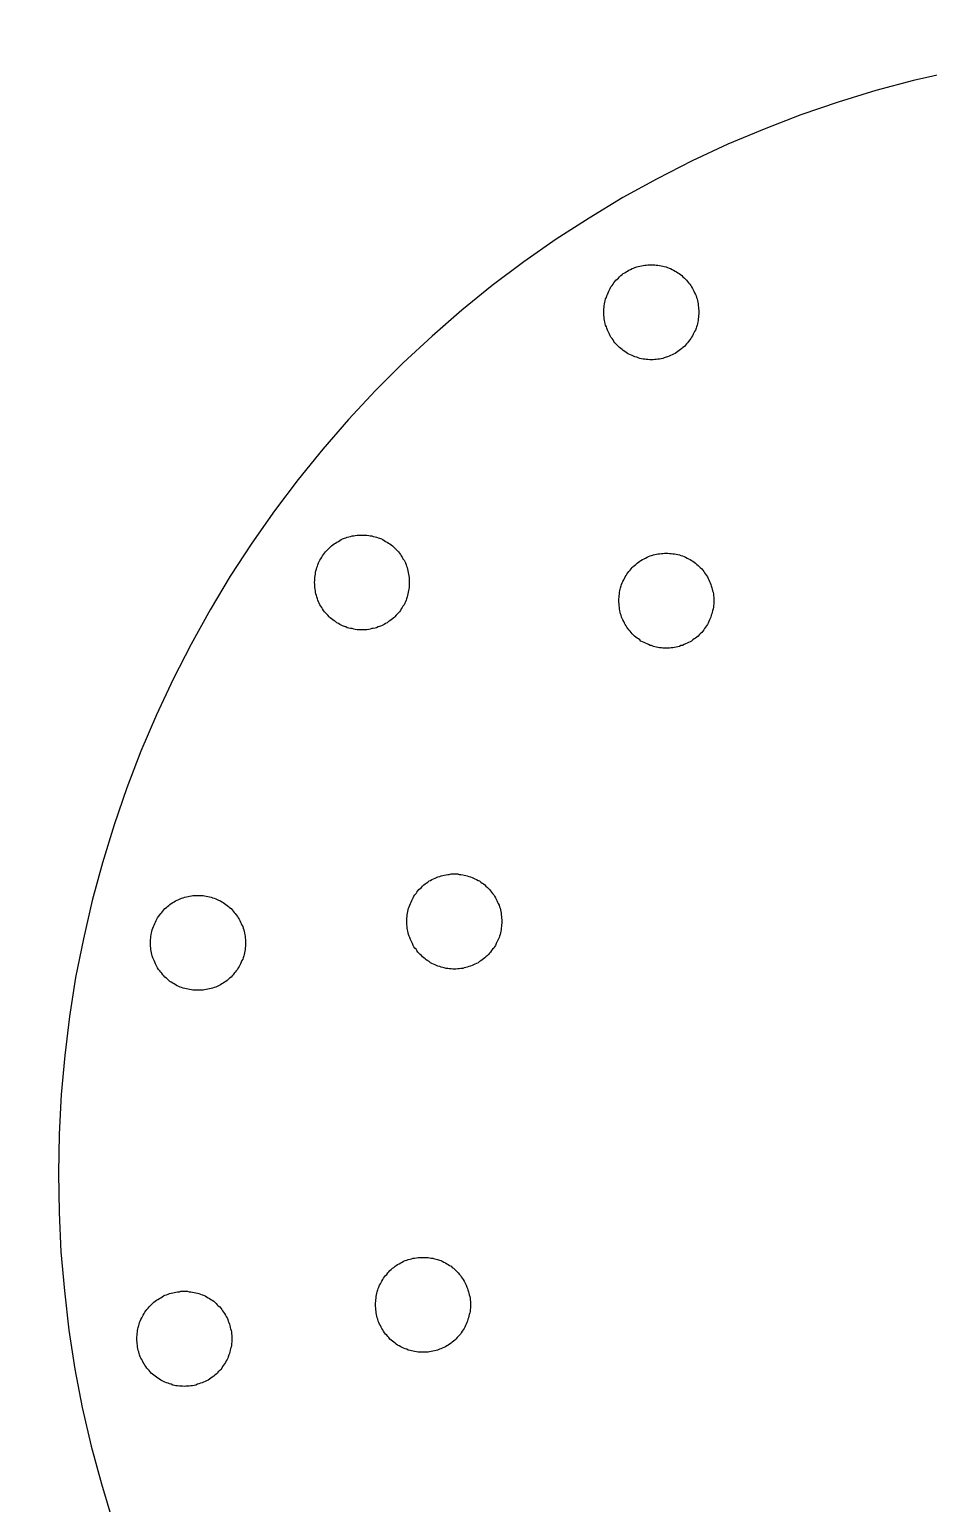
# Model space of a CAD drawing. Extents: x 1225654 to 1325654, y 924838 to 1022543.
# Drawn here: x 1303217 to 1303790, y 1002395 to 1003334 of the extents above; entities that cross this region are included whole.
import ezdxf

# ---------------------------------------------------------------- set-up
doc = ezdxf.new("R2010")
doc.units = 13

msp = doc.modelspace()

# ---------------------------------------------------------------- linework, layer by layer
msp.add_lwpolyline([(1260678.27, 924838.41), (1290630.06, 924838.41, 6.524121)], format="xyb", close=True)
msp.add_lwpolyline([(1260678.27, 924838.41), (1290630.06, 924838.41, 6.524121)], format="xyb", close=True)
msp.add_lwpolyline([(1303804.56, 1003306.96), (1303780.04, 1003301.36), (1303755.98, 1003295.07), (1303731.92, 1003287.64), (1303708.26, 1003279.53), (1303684.88, 1003270.5), (1303661.68, 1003260.84), (1303638.99, 1003250.26), (1303616.7, 1003238.78), (1303594.87, 1003226.89), (1303573.27, 1003213.8), (1303552.35, 1003200.32), (1303531.66, 1003185.91), (1303511.61, 1003170.83), (1303492.29, 1003155.11), (1303473.37, 1003138.65), (1303454.91, 1003121.56), (1303437.14, 1003104.02), (1303420.05, 1003085.56), (1303403.59, 1003066.7), (1303387.88, 1003047.33), (1303372.79, 1003027.32), (1303358.39, 1003006.81), (1303344.67, 1002985.89), (1303331.87, 1002964.29), (1303319.7, 1002942.45), (1303308.21, 1002920.22), (1303297.64, 1002897.48), (1303287.75, 1002874.5), (1303278.72, 1002851.13), (1303270.66, 1002827.47), (1303263.23, 1002803.41), (1303256.72, 1002779.35), (1303251.06, 1002754.83), (1303246.14, 1002730.31), (1303242.31, 1002705.57), (1303239.17, 1002680.59), (1303236.89, 1002655.85), (1303235.57, 1002630.64), (1303235.11, 1002605.67), (1303235.57, 1002580.7), (1303236.66, 1002555.72), (1303238.94, 1002530.75), (1303241.86, 1002505.77), (1303245.69, 1002480.97), (1303250.37, 1002456.45), (1303256.03, 1002431.93), (1303262.55, 1002407.87), (1303269.75, 1002383.81)])
for points in [[(1303612.88, 1003123.62), (1303611.96, 1003123.62), (1303610.82, 1003123.85), (1303609.73, 1003123.85), (1303608.82, 1003124.02), (1303607.67, 1003124.02), (1303606.59, 1003124.25), (1303605.67, 1003124.48), (1303604.53, 1003124.93), (1303603.62, 1003125.16), (1303602.53, 1003125.39), (1303601.62, 1003125.85), (1303600.7, 1003126.31), (1303599.62, 1003126.76), (1303598.7, 1003127.22), (1303597.79, 1003127.62), (1303596.87, 1003128.31), (1303596.02, 1003128.76), (1303595.1, 1003129.45), (1303594.42, 1003130.14), (1303593.5, 1003130.82), (1303592.64, 1003131.45), (1303591.96, 1003132.14), (1303591.27, 1003132.82), (1303590.36, 1003133.74), (1303589.67, 1003134.42), (1303589.04, 1003135.28), (1303588.59, 1003136.19), (1303587.9, 1003137.11), (1303587.21, 1003138.02), (1303586.76, 1003138.88), (1303586.3, 1003139.79), (1303585.84, 1003140.71), (1303585.44, 1003141.62), (1303584.99, 1003142.48), (1303584.53, 1003143.62), (1303584.3, 1003144.54), (1303583.84, 1003145.62), (1303583.61, 1003146.54), (1303583.39, 1003147.68), (1303583.16, 1003148.59), (1303582.93, 1003149.68), (1303582.93, 1003150.82), (1303582.7, 1003151.74), (1303582.7, 1003152.82), (1303582.7, 1003153.97), (1303582.7, 1003154.88), (1303582.7, 1003156.02), (1303582.93, 1003157.11), (1303582.93, 1003158.02), (1303583.16, 1003159.17), (1303583.39, 1003160.25), (1303583.61, 1003161.17), (1303583.84, 1003162.31), (1303584.3, 1003163.23), (1303584.53, 1003164.31), (1303584.99, 1003165.23), (1303585.44, 1003166.14), (1303585.84, 1003167.23), (1303586.3, 1003168.14), (1303586.76, 1003169.05), (1303587.21, 1003169.97), (1303587.9, 1003170.83), (1303588.59, 1003171.74), (1303589.04, 1003172.66), (1303589.67, 1003173.34), (1303590.36, 1003174.2), (1303591.27, 1003174.88), (1303591.96, 1003175.57), (1303592.64, 1003176.48), (1303593.5, 1003177.17), (1303594.42, 1003177.8), (1303595.1, 1003178.48), (1303596.02, 1003178.94), (1303596.87, 1003179.63), (1303597.79, 1003180.08), (1303598.7, 1003180.54), (1303599.62, 1003181.17), (1303600.7, 1003181.63), (1303601.62, 1003181.86), (1303602.53, 1003182.31), (1303603.62, 1003182.77), (1303604.53, 1003183), (1303605.67, 1003183.23), (1303606.59, 1003183.46), (1303607.67, 1003183.69), (1303608.82, 1003183.91), (1303609.73, 1003183.91), (1303610.82, 1003184.14), (1303611.96, 1003184.14), (1303612.88, 1003184.14), (1303614.02, 1003184.14), (1303615.1, 1003184.14), (1303616.02, 1003183.91), (1303617.16, 1003183.91), (1303618.25, 1003183.69), (1303619.16, 1003183.46), (1303620.3, 1003183.23), (1303621.22, 1003183), (1303622.3, 1003182.77), (1303623.22, 1003182.31), (1303624.36, 1003181.86), (1303625.22, 1003181.63), (1303626.13, 1003181.17), (1303627.05, 1003180.54), (1303628.19, 1003180.08), (1303629.05, 1003179.63), (1303629.73, 1003178.94), (1303630.65, 1003178.48), (1303631.56, 1003177.8), (1303632.42, 1003177.17), (1303633.11, 1003176.48), (1303634.02, 1003175.57), (1303634.71, 1003174.88), (1303635.39, 1003174.2), (1303636.02, 1003173.34), (1303636.71, 1003172.66), (1303637.39, 1003171.74), (1303638.08, 1003170.83), (1303638.54, 1003169.97), (1303639.22, 1003169.05), (1303639.62, 1003168.14), (1303640.08, 1003167.23), (1303640.54, 1003166.14), (1303640.99, 1003165.23), (1303641.45, 1003164.31), (1303641.68, 1003163.23), (1303642.14, 1003162.31), (1303642.36, 1003161.17), (1303642.59, 1003160.25), (1303642.82, 1003159.17), (1303642.82, 1003158.02), (1303642.99, 1003157.11), (1303642.99, 1003156.02), (1303643.22, 1003154.88), (1303643.22, 1003153.97), (1303643.22, 1003152.82), (1303642.99, 1003151.74), (1303642.99, 1003150.82), (1303642.82, 1003149.68), (1303642.82, 1003148.59), (1303642.59, 1003147.68), (1303642.36, 1003146.54), (1303642.14, 1003145.62), (1303641.68, 1003144.54), (1303641.45, 1003143.62), (1303640.99, 1003142.48), (1303640.54, 1003141.62), (1303640.08, 1003140.71), (1303639.62, 1003139.79), (1303639.22, 1003138.88), (1303638.54, 1003138.02), (1303638.08, 1003137.11), (1303637.39, 1003136.19), (1303636.71, 1003135.28), (1303636.02, 1003134.42), (1303635.39, 1003133.74), (1303634.71, 1003132.82), (1303634.02, 1003132.14), (1303633.11, 1003131.45), (1303632.42, 1003130.82), (1303631.56, 1003130.14), (1303630.65, 1003129.45), (1303629.73, 1003128.76), (1303629.05, 1003128.31), (1303628.19, 1003127.62), (1303627.05, 1003127.22), (1303626.13, 1003126.76), (1303625.22, 1003126.31), (1303624.36, 1003125.85), (1303623.22, 1003125.39), (1303622.3, 1003125.16), (1303621.22, 1003124.93), (1303620.3, 1003124.48), (1303619.16, 1003124.25), (1303618.25, 1003124.02), (1303617.16, 1003124.02), (1303616.02, 1003123.85), (1303615.1, 1003123.85), (1303614.02, 1003123.62), (1303612.88, 1003123.62), (1303612.88, 1003123.62)], [(1303428.57, 1002951.71), (1303427.48, 1002951.71), (1303426.57, 1002951.71), (1303425.42, 1002951.71), (1303424.34, 1002951.94), (1303423.42, 1002952.17), (1303422.28, 1002952.4), (1303421.19, 1002952.57), (1303420.28, 1002952.8), (1303419.14, 1002953.03), (1303418.22, 1002953.48), (1303417.36, 1002953.71), (1303416.22, 1002954.17), (1303415.31, 1002954.63), (1303414.39, 1002955.09), (1303413.54, 1002955.77), (1303412.62, 1002956.17), (1303411.71, 1002956.86), (1303410.79, 1002957.31), (1303409.94, 1002958), (1303409.25, 1002958.69), (1303408.34, 1002959.37), (1303407.65, 1002960), (1303406.79, 1002960.91), (1303406.11, 1002961.6), (1303405.42, 1002962.51), (1303404.73, 1002963.2), (1303404.05, 1002964.06), (1303403.42, 1002964.97), (1303402.96, 1002965.89), (1303402.28, 1002966.74), (1303401.82, 1002967.66), (1303401.36, 1002968.57), (1303400.91, 1002969.49), (1303400.45, 1002970.57), (1303400.22, 1002971.49), (1303399.82, 1002972.63), (1303399.59, 1002973.54), (1303399.13, 1002974.63), (1303398.91, 1002975.54), (1303398.91, 1002976.69), (1303398.68, 1002977.54), (1303398.45, 1002978.69), (1303398.45, 1002979.83), (1303398.45, 1002980.75), (1303398.22, 1002981.83), (1303398.45, 1002982.97), (1303398.45, 1002983.89), (1303398.45, 1002984.97), (1303398.68, 1002986.12), (1303398.91, 1002987.03), (1303398.91, 1002988.17), (1303399.13, 1002989.26), (1303399.59, 1002990.18), (1303399.82, 1002991.32), (1303400.22, 1002992.18), (1303400.45, 1002993.09), (1303400.91, 1002994.23), (1303401.36, 1002995.15), (1303401.82, 1002996), (1303402.28, 1002996.92), (1303402.96, 1002997.83), (1303403.42, 1002998.75), (1303404.05, 1002999.6), (1303404.73, 1003000.52), (1303405.42, 1003001.21), (1303406.11, 1003002.12), (1303406.79, 1003002.75), (1303407.65, 1003003.66), (1303408.34, 1003004.35), (1303409.25, 1003005.03), (1303409.94, 1003005.72), (1303410.79, 1003006.35), (1303411.71, 1003006.81), (1303412.62, 1003007.49), (1303413.54, 1003007.95), (1303414.39, 1003008.63), (1303415.31, 1003009.09), (1303416.22, 1003009.55), (1303417.36, 1003009.95), (1303418.22, 1003010.18), (1303419.14, 1003010.63), (1303420.28, 1003010.86), (1303421.19, 1003011.09), (1303422.28, 1003011.55), (1303423.42, 1003011.55), (1303424.34, 1003011.78), (1303425.42, 1003012.01), (1303426.57, 1003012.01), (1303427.48, 1003012.01), (1303428.57, 1003012.01), (1303429.71, 1003012.01), (1303430.62, 1003012.01), (1303431.77, 1003012.01), (1303432.85, 1003011.78), (1303433.77, 1003011.55), (1303434.91, 1003011.55), (1303435.77, 1003011.09), (1303436.91, 1003010.86), (1303437.82, 1003010.63), (1303438.97, 1003010.18), (1303439.82, 1003009.95), (1303440.97, 1003009.55), (1303441.88, 1003009.09), (1303442.8, 1003008.63), (1303443.65, 1003007.95), (1303444.57, 1003007.49), (1303445.48, 1003006.81), (1303446.4, 1003006.35), (1303447.25, 1003005.72), (1303447.94, 1003005.03), (1303448.85, 1003004.35), (1303449.54, 1003003.66), (1303450.4, 1003002.75), (1303451.08, 1003002.12), (1303451.77, 1003001.21), (1303452.45, 1003000.52), (1303453.14, 1002999.6), (1303453.54, 1002998.75), (1303454.23, 1002997.83), (1303454.68, 1002996.92), (1303455.37, 1002996), (1303455.83, 1002995.15), (1303456.28, 1002994.23), (1303456.74, 1002993.09), (1303456.97, 1002992.18), (1303457.37, 1002991.32), (1303457.6, 1002990.18), (1303457.83, 1002989.26), (1303458.06, 1002988.17), (1303458.28, 1002987.03), (1303458.51, 1002986.12), (1303458.74, 1002984.97), (1303458.74, 1002983.89), (1303458.74, 1002982.97), (1303458.74, 1002981.83), (1303458.74, 1002980.75), (1303458.74, 1002979.83), (1303458.74, 1002978.69), (1303458.51, 1002977.54), (1303458.28, 1002976.69), (1303458.06, 1002975.54), (1303457.83, 1002974.63), (1303457.6, 1002973.54), (1303457.37, 1002972.63), (1303456.97, 1002971.49), (1303456.74, 1002970.57), (1303456.28, 1002969.49), (1303455.83, 1002968.57), (1303455.37, 1002967.66), (1303454.68, 1002966.74), (1303454.23, 1002965.89), (1303453.54, 1002964.97), (1303453.14, 1002964.06), (1303452.45, 1002963.2), (1303451.77, 1002962.51), (1303451.08, 1002961.6), (1303450.4, 1002960.91), (1303449.54, 1002960), (1303448.85, 1002959.37), (1303447.94, 1002958.69), (1303447.25, 1002958), (1303446.4, 1002957.31), (1303445.48, 1002956.86), (1303444.57, 1002956.17), (1303443.65, 1002955.77), (1303442.8, 1002955.09), (1303441.88, 1002954.63), (1303440.97, 1002954.17), (1303439.82, 1002953.71), (1303438.97, 1002953.48), (1303437.82, 1002953.03), (1303436.91, 1002952.8), (1303435.77, 1002952.57), (1303434.91, 1002952.4), (1303433.77, 1002952.17), (1303432.85, 1002951.94), (1303431.77, 1002951.71), (1303430.62, 1002951.71), (1303429.71, 1002951.71), (1303428.57, 1002951.71), (1303428.57, 1002951.71)], [(1303622.53, 1002940), (1303621.39, 1002940), (1303620.3, 1002940), (1303619.39, 1002940.23), (1303618.25, 1002940.23), (1303617.16, 1002940.45), (1303616.25, 1002940.68), (1303615.1, 1002940.91), (1303614.25, 1002941.14), (1303613.1, 1002941.6), (1303612.19, 1002941.77), (1303611.05, 1002942.23), (1303610.19, 1002942.68), (1303609.27, 1002943.14), (1303608.36, 1002943.6), (1303607.22, 1002944.06), (1303606.36, 1002944.51), (1303605.67, 1002945.2), (1303604.76, 1002945.83), (1303603.85, 1002946.28), (1303602.99, 1002946.97), (1303602.3, 1002947.66), (1303601.39, 1002948.57), (1303600.7, 1002949.2), (1303600.02, 1002949.88), (1303599.39, 1002950.8), (1303598.7, 1002951.71), (1303598.02, 1002952.4), (1303597.33, 1002953.26), (1303596.87, 1002954.17), (1303596.24, 1002955.09), (1303595.79, 1002956), (1303595.33, 1002956.86), (1303594.87, 1002958), (1303594.42, 1002958.91), (1303593.96, 1002959.77), (1303593.73, 1002960.91), (1303593.27, 1002961.83), (1303593.04, 1002962.97), (1303592.82, 1002963.83), (1303592.64, 1002964.97), (1303592.64, 1002966.11), (1303592.42, 1002966.97), (1303592.42, 1002968.12), (1303592.19, 1002969.26), (1303592.19, 1002970.17), (1303592.19, 1002971.26), (1303592.42, 1002972.4), (1303592.42, 1002973.32), (1303592.64, 1002974.4), (1303592.64, 1002975.54), (1303592.82, 1002976.46), (1303593.04, 1002977.54), (1303593.27, 1002978.46), (1303593.73, 1002979.6), (1303593.96, 1002980.52), (1303594.42, 1002981.6), (1303594.87, 1002982.52), (1303595.33, 1002983.43), (1303595.79, 1002984.35), (1303596.24, 1002985.43), (1303596.87, 1002986.35), (1303597.33, 1002987.03), (1303598.02, 1002987.95), (1303598.7, 1002988.8), (1303599.39, 1002989.72), (1303600.02, 1002990.4), (1303600.7, 1002991.32), (1303601.39, 1002991.95), (1303602.3, 1002992.63), (1303602.99, 1002993.32), (1303603.85, 1002994), (1303604.76, 1002994.69), (1303605.67, 1002995.32), (1303606.36, 1002995.78), (1303607.22, 1002996.46), (1303608.36, 1002996.92), (1303609.27, 1002997.38), (1303610.19, 1002997.83), (1303611.05, 1002998.29), (1303612.19, 1002998.75), (1303613.1, 1002998.92), (1303614.25, 1002999.38), (1303615.1, 1002999.6), (1303616.25, 1002999.83), (1303617.16, 1003000.06), (1303618.25, 1003000.06), (1303619.39, 1003000.29), (1303620.3, 1003000.29), (1303621.39, 1003000.52), (1303622.53, 1003000.52), (1303623.45, 1003000.52), (1303624.59, 1003000.29), (1303625.68, 1003000.29), (1303626.59, 1003000.06), (1303627.73, 1003000.06), (1303628.82, 1002999.83), (1303629.73, 1002999.6), (1303630.88, 1002999.38), (1303631.79, 1002998.92), (1303632.88, 1002998.75), (1303633.79, 1002998.29), (1303634.71, 1002997.83), (1303635.79, 1002997.38), (1303636.71, 1002996.92), (1303637.62, 1002996.46), (1303638.54, 1002995.78), (1303639.39, 1002995.32), (1303640.31, 1002994.69), (1303640.99, 1002994), (1303641.91, 1002993.32), (1303642.82, 1002992.63), (1303643.45, 1002991.95), (1303644.14, 1002991.32), (1303645.05, 1002990.4), (1303645.74, 1002989.72), (1303646.42, 1002988.8), (1303646.82, 1002987.95), (1303647.51, 1002987.03), (1303648.19, 1002986.35), (1303648.65, 1002985.43), (1303649.11, 1002984.35), (1303649.57, 1002983.43), (1303649.97, 1002982.52), (1303650.42, 1002981.6), (1303650.88, 1002980.52), (1303651.11, 1002979.6), (1303651.57, 1002978.46), (1303651.79, 1002977.54), (1303652.02, 1002976.46), (1303652.25, 1002975.54), (1303652.48, 1002974.4), (1303652.48, 1002973.32), (1303652.71, 1002972.4), (1303652.71, 1002971.26), (1303652.71, 1002970.17), (1303652.71, 1002969.26), (1303652.71, 1002968.12), (1303652.48, 1002966.97), (1303652.48, 1002966.11), (1303652.25, 1002964.97), (1303652.02, 1002963.83), (1303651.79, 1002962.97), (1303651.57, 1002961.83), (1303651.11, 1002960.91), (1303650.88, 1002959.77), (1303650.42, 1002958.91), (1303649.97, 1002958), (1303649.57, 1002956.86), (1303649.11, 1002956), (1303648.65, 1002955.09), (1303648.19, 1002954.17), (1303647.51, 1002953.26), (1303646.82, 1002952.4), (1303646.42, 1002951.71), (1303645.74, 1002950.8), (1303645.05, 1002949.88), (1303644.14, 1002949.2), (1303643.45, 1002948.57), (1303642.82, 1002947.66), (1303641.91, 1002946.97), (1303640.99, 1002946.28), (1303640.31, 1002945.83), (1303639.39, 1002945.2), (1303638.54, 1002944.51), (1303637.62, 1002944.06), (1303636.71, 1002943.6), (1303635.79, 1002943.14), (1303634.71, 1002942.68), (1303633.79, 1002942.23), (1303632.88, 1002941.77), (1303631.79, 1002941.6), (1303630.88, 1002941.14), (1303629.73, 1002940.91), (1303628.82, 1002940.68), (1303627.73, 1002940.45), (1303626.59, 1002940.23), (1303625.68, 1002940.23), (1303624.59, 1002940), (1303623.45, 1002940), (1303622.53, 1002940), (1303622.53, 1002940)], [(1303487.32, 1002735.69), (1303486.4, 1002735.69), (1303485.32, 1002735.91), (1303484.17, 1002735.91), (1303483.26, 1002736.14), (1303482.12, 1002736.14), (1303481.03, 1002736.37), (1303480.12, 1002736.6), (1303478.97, 1002736.83), (1303478.12, 1002737.29), (1303476.97, 1002737.51), (1303476.06, 1002737.97), (1303475.14, 1002738.37), (1303474.06, 1002738.83), (1303473.14, 1002739.29), (1303472.23, 1002739.74), (1303471.37, 1002740.43), (1303470.46, 1002740.89), (1303469.54, 1002741.57), (1303468.86, 1002742.2), (1303467.94, 1002742.89), (1303467.09, 1002743.57), (1303466.4, 1002744.26), (1303465.71, 1002744.94), (1303464.8, 1002745.8), (1303464.17, 1002746.49), (1303463.48, 1002747.4), (1303463.03, 1002748.32), (1303462.34, 1002748.94), (1303461.66, 1002749.86), (1303461.2, 1002750.77), (1303460.74, 1002751.92), (1303460.34, 1002752.77), (1303459.88, 1002753.69), (1303459.43, 1002754.6), (1303458.97, 1002755.75), (1303458.74, 1002756.6), (1303458.28, 1002757.75), (1303458.06, 1002758.66), (1303457.83, 1002759.75), (1303457.6, 1002760.66), (1303457.37, 1002761.8), (1303457.37, 1002762.95), (1303457.14, 1002763.8), (1303457.14, 1002764.95), (1303457.14, 1002766.09), (1303457.14, 1002766.95), (1303457.14, 1002768.09), (1303457.37, 1002769.23), (1303457.37, 1002770.15), (1303457.6, 1002771.23), (1303457.83, 1002772.38), (1303458.06, 1002773.29), (1303458.28, 1002774.38), (1303458.74, 1002775.29), (1303458.97, 1002776.43), (1303459.43, 1002777.35), (1303459.88, 1002778.21), (1303460.34, 1002779.35), (1303460.74, 1002780.26), (1303461.2, 1002781.12), (1303461.66, 1002782.03), (1303462.34, 1002782.95), (1303463.03, 1002783.86), (1303463.48, 1002784.55), (1303464.17, 1002785.41), (1303464.8, 1002786.32), (1303465.71, 1002787.01), (1303466.4, 1002787.69), (1303467.09, 1002788.55), (1303467.94, 1002789.24), (1303468.86, 1002789.92), (1303469.54, 1002790.38), (1303470.46, 1002791.06), (1303471.37, 1002791.75), (1303472.23, 1002792.15), (1303473.14, 1002792.61), (1303474.06, 1002793.06), (1303475.14, 1002793.52), (1303476.06, 1002793.98), (1303476.97, 1002794.44), (1303478.12, 1002794.66), (1303478.97, 1002795.12), (1303480.12, 1002795.29), (1303481.03, 1002795.52), (1303482.12, 1002795.75), (1303483.26, 1002795.98), (1303484.17, 1002795.98), (1303485.32, 1002796.21), (1303486.4, 1002796.21), (1303487.32, 1002796.21), (1303488.46, 1002796.21), (1303489.55, 1002796.21), (1303490.46, 1002795.98), (1303491.6, 1002795.98), (1303492.75, 1002795.75), (1303493.6, 1002795.52), (1303494.75, 1002795.29), (1303495.66, 1002795.12), (1303496.75, 1002794.66), (1303497.66, 1002794.44), (1303498.8, 1002793.98), (1303499.72, 1002793.52), (1303500.58, 1002793.06), (1303501.49, 1002792.61), (1303502.63, 1002792.15), (1303503.55, 1002791.75), (1303504.4, 1002791.06), (1303505.09, 1002790.38), (1303506, 1002789.92), (1303506.92, 1002789.24), (1303507.55, 1002788.55), (1303508.46, 1002787.69), (1303509.15, 1002787.01), (1303509.83, 1002786.32), (1303510.52, 1002785.41), (1303511.15, 1002784.55), (1303511.83, 1002783.86), (1303512.52, 1002782.95), (1303512.98, 1002782.03), (1303513.66, 1002781.12), (1303514.12, 1002780.26), (1303514.52, 1002779.35), (1303514.98, 1002778.21), (1303515.43, 1002777.35), (1303515.89, 1002776.43), (1303516.12, 1002775.29), (1303516.58, 1002774.38), (1303516.81, 1002773.29), (1303517.03, 1002772.38), (1303517.26, 1002771.23), (1303517.26, 1002770.15), (1303517.49, 1002769.23), (1303517.49, 1002768.09), (1303517.72, 1002766.95), (1303517.72, 1002766.09), (1303517.72, 1002764.95), (1303517.49, 1002763.8), (1303517.49, 1002762.95), (1303517.26, 1002761.8), (1303517.26, 1002760.66), (1303517.03, 1002759.75), (1303516.81, 1002758.66), (1303516.58, 1002757.75), (1303516.12, 1002756.6), (1303515.89, 1002755.75), (1303515.43, 1002754.6), (1303514.98, 1002753.69), (1303514.52, 1002752.77), (1303514.12, 1002751.92), (1303513.66, 1002750.77), (1303512.98, 1002749.86), (1303512.52, 1002748.94), (1303511.83, 1002748.32), (1303511.15, 1002747.4), (1303510.52, 1002746.49), (1303509.83, 1002745.8), (1303509.15, 1002744.94), (1303508.46, 1002744.26), (1303507.55, 1002743.57), (1303506.92, 1002742.89), (1303506, 1002742.2), (1303505.09, 1002741.57), (1303504.4, 1002740.89), (1303503.55, 1002740.43), (1303502.63, 1002739.74), (1303501.49, 1002739.29), (1303500.58, 1002738.83), (1303499.72, 1002738.37), (1303498.8, 1002737.97), (1303497.66, 1002737.51), (1303496.75, 1002737.29), (1303495.66, 1002736.83), (1303494.75, 1002736.6), (1303493.6, 1002736.37), (1303492.75, 1002736.14), (1303491.6, 1002736.14), (1303490.46, 1002735.91), (1303489.55, 1002735.91), (1303488.46, 1002735.69), (1303487.32, 1002735.69), (1303487.32, 1002735.69)], [(1303323.98, 1002722.2), (1303323.07, 1002722.2), (1303321.92, 1002722.2), (1303320.84, 1002722.2), (1303319.92, 1002722.43), (1303318.78, 1002722.66), (1303317.87, 1002722.88), (1303316.78, 1002723.11), (1303315.64, 1002723.34), (1303314.72, 1002723.57), (1303313.64, 1002723.97), (1303312.72, 1002724.2), (1303311.81, 1002724.66), (1303310.89, 1002725.11), (1303309.81, 1002725.57), (1303308.89, 1002726.26), (1303307.98, 1002726.71), (1303307.07, 1002727.4), (1303306.21, 1002727.8), (1303305.52, 1002728.49), (1303304.61, 1002729.17), (1303303.92, 1002729.86), (1303303.06, 1002730.54), (1303302.38, 1002731.4), (1303301.69, 1002732.09), (1303301.01, 1002733), (1303300.32, 1002733.69), (1303299.69, 1002734.6), (1303299.01, 1002735.46), (1303298.32, 1002736.37), (1303297.86, 1002737.29), (1303297.41, 1002738.14), (1303296.95, 1002739.06), (1303296.49, 1002739.97), (1303296.09, 1002741.12), (1303295.64, 1002741.97), (1303295.41, 1002742.89), (1303294.95, 1002744.03), (1303294.72, 1002744.94), (1303294.49, 1002746.03), (1303294.26, 1002747.17), (1303294.04, 1002748.09), (1303294.04, 1002749.17), (1303293.81, 1002750.32), (1303293.81, 1002751.23), (1303293.81, 1002752.37), (1303293.81, 1002753.46), (1303293.81, 1002754.37), (1303294.04, 1002755.52), (1303294.04, 1002756.6), (1303294.26, 1002757.52), (1303294.49, 1002758.66), (1303294.72, 1002759.57), (1303294.95, 1002760.66), (1303295.41, 1002761.8), (1303295.64, 1002762.72), (1303296.09, 1002763.58), (1303296.49, 1002764.72), (1303296.95, 1002765.63), (1303297.41, 1002766.55), (1303297.86, 1002767.4), (1303298.32, 1002768.32), (1303299.01, 1002769.23), (1303299.69, 1002770.15), (1303300.32, 1002771), (1303301.01, 1002771.69), (1303301.69, 1002772.61), (1303302.38, 1002773.29), (1303303.06, 1002774.15), (1303303.92, 1002774.83), (1303304.61, 1002775.52), (1303305.52, 1002776.21), (1303306.21, 1002776.89), (1303307.07, 1002777.35), (1303307.98, 1002777.98), (1303308.89, 1002778.43), (1303309.81, 1002779.12), (1303310.89, 1002779.58), (1303311.81, 1002780.03), (1303312.72, 1002780.49), (1303313.64, 1002780.72), (1303314.72, 1002781.12), (1303315.64, 1002781.35), (1303316.78, 1002781.58), (1303317.87, 1002781.81), (1303318.78, 1002782.03), (1303319.92, 1002782.26), (1303320.84, 1002782.49), (1303321.92, 1002782.49), (1303323.07, 1002782.49), (1303323.98, 1002782.49), (1303325.07, 1002782.49), (1303326.21, 1002782.49), (1303327.35, 1002782.49), (1303328.27, 1002782.26), (1303329.35, 1002782.03), (1303330.27, 1002781.81), (1303331.41, 1002781.58), (1303332.5, 1002781.35), (1303333.41, 1002781.12), (1303334.33, 1002780.72), (1303335.47, 1002780.49), (1303336.33, 1002780.03), (1303337.24, 1002779.58), (1303338.38, 1002779.12), (1303339.24, 1002778.43), (1303340.16, 1002777.98), (1303341.07, 1002777.35), (1303341.76, 1002776.89), (1303342.67, 1002776.21), (1303343.53, 1002775.52), (1303344.21, 1002774.83), (1303345.13, 1002774.15), (1303345.81, 1002773.29), (1303346.44, 1002772.61), (1303347.13, 1002771.69), (1303347.81, 1002771), (1303348.5, 1002770.15), (1303349.18, 1002769.23), (1303349.64, 1002768.32), (1303350.27, 1002767.4), (1303350.73, 1002766.55), (1303351.19, 1002765.63), (1303351.64, 1002764.72), (1303352.1, 1002763.58), (1303352.56, 1002762.72), (1303352.79, 1002761.8), (1303353.24, 1002760.66), (1303353.47, 1002759.57), (1303353.64, 1002758.66), (1303353.87, 1002757.52), (1303354.1, 1002756.6), (1303354.1, 1002755.52), (1303354.33, 1002754.37), (1303354.33, 1002753.46), (1303354.33, 1002752.37), (1303354.33, 1002751.23), (1303354.33, 1002750.32), (1303354.1, 1002749.17), (1303354.1, 1002748.09), (1303353.87, 1002747.17), (1303353.64, 1002746.03), (1303353.47, 1002744.94), (1303353.24, 1002744.03), (1303352.79, 1002742.89), (1303352.56, 1002741.97), (1303352.1, 1002741.12), (1303351.64, 1002739.97), (1303351.19, 1002739.06), (1303350.73, 1002738.14), (1303350.27, 1002737.29), (1303349.64, 1002736.37), (1303349.18, 1002735.46), (1303348.5, 1002734.6), (1303347.81, 1002733.69), (1303347.13, 1002733), (1303346.44, 1002732.09), (1303345.81, 1002731.4), (1303345.13, 1002730.54), (1303344.21, 1002729.86), (1303343.53, 1002729.17), (1303342.67, 1002728.49), (1303341.76, 1002727.8), (1303341.07, 1002727.4), (1303340.16, 1002726.71), (1303339.24, 1002726.26), (1303338.38, 1002725.57), (1303337.24, 1002725.11), (1303336.33, 1002724.66), (1303335.47, 1002724.2), (1303334.33, 1002723.97), (1303333.41, 1002723.57), (1303332.5, 1002723.34), (1303331.41, 1002723.11), (1303330.27, 1002722.88), (1303329.35, 1002722.66), (1303328.27, 1002722.43), (1303327.35, 1002722.2), (1303326.21, 1002722.2), (1303325.07, 1002722.2), (1303323.98, 1002722.2), (1303323.98, 1002722.2)], [(1303467.54, 1002491.77), (1303466.4, 1002491.77), (1303465.26, 1002491.77), (1303464.34, 1002491.77), (1303463.26, 1002492), (1303462.11, 1002492.23), (1303461.2, 1002492.46), (1303460.11, 1002492.68), (1303459.2, 1002492.91), (1303458.06, 1002493.14), (1303457.14, 1002493.6), (1303456.06, 1002493.83), (1303455.14, 1002494.28), (1303454.23, 1002494.74), (1303453.37, 1002495.2), (1303452.23, 1002495.83), (1303451.31, 1002496.28), (1303450.4, 1002496.97), (1303449.77, 1002497.43), (1303448.85, 1002498.11), (1303447.94, 1002498.8), (1303447.25, 1002499.43), (1303446.4, 1002500.11), (1303445.71, 1002501.03), (1303445.03, 1002501.71), (1303444.34, 1002502.57), (1303443.65, 1002503.26), (1303442.97, 1002504.17), (1303442.34, 1002505.09), (1303441.88, 1002506), (1303441.2, 1002506.86), (1303440.74, 1002507.77), (1303440.28, 1002508.69), (1303439.82, 1002509.54), (1303439.37, 1002510.69), (1303438.97, 1002511.6), (1303438.74, 1002512.74), (1303438.28, 1002513.6), (1303438.05, 1002514.74), (1303437.82, 1002515.66), (1303437.6, 1002516.74), (1303437.6, 1002517.66), (1303437.37, 1002518.8), (1303437.37, 1002519.94), (1303437.14, 1002520.8), (1303437.14, 1002521.95), (1303437.14, 1002523.09), (1303437.37, 1002523.95), (1303437.37, 1002525.09), (1303437.6, 1002526.23), (1303437.6, 1002527.15), (1303437.82, 1002528.23), (1303438.05, 1002529.37), (1303438.28, 1002530.29), (1303438.74, 1002531.37), (1303438.97, 1002532.29), (1303439.37, 1002533.2), (1303439.82, 1002534.35), (1303440.28, 1002535.2), (1303440.74, 1002536.12), (1303441.2, 1002537.03), (1303441.88, 1002537.95), (1303442.34, 1002538.8), (1303442.97, 1002539.72), (1303443.65, 1002540.63), (1303444.34, 1002541.32), (1303445.03, 1002542.18), (1303445.71, 1002542.86), (1303446.4, 1002543.78), (1303447.25, 1002544.46), (1303447.94, 1002545.15), (1303448.85, 1002545.78), (1303449.77, 1002546.46), (1303450.4, 1002546.92), (1303451.31, 1002547.61), (1303452.23, 1002548.06), (1303453.37, 1002548.75), (1303454.23, 1002549.15), (1303455.14, 1002549.61), (1303456.06, 1002550.06), (1303457.14, 1002550.29), (1303458.06, 1002550.75), (1303459.2, 1002550.98), (1303460.11, 1002551.21), (1303461.2, 1002551.66), (1303462.11, 1002551.66), (1303463.26, 1002551.89), (1303464.34, 1002552.12), (1303465.26, 1002552.12), (1303466.4, 1002552.12), (1303467.54, 1002552.12), (1303468.4, 1002552.12), (1303469.54, 1002552.12), (1303470.69, 1002552.12), (1303471.54, 1002551.89), (1303472.69, 1002551.66), (1303473.83, 1002551.66), (1303474.74, 1002551.21), (1303475.83, 1002550.98), (1303476.74, 1002550.75), (1303477.89, 1002550.29), (1303478.74, 1002550.06), (1303479.66, 1002549.61), (1303480.8, 1002549.15), (1303481.72, 1002548.75), (1303482.57, 1002548.06), (1303483.49, 1002547.61), (1303484.4, 1002546.92), (1303485.32, 1002546.46), (1303485.94, 1002545.78), (1303486.86, 1002545.15), (1303487.77, 1002544.46), (1303488.46, 1002543.78), (1303489.15, 1002542.86), (1303489.77, 1002542.18), (1303490.69, 1002541.32), (1303491.37, 1002540.63), (1303491.83, 1002539.72), (1303492.52, 1002538.8), (1303493.15, 1002537.95), (1303493.6, 1002537.03), (1303494.06, 1002536.12), (1303494.52, 1002535.2), (1303494.97, 1002534.35), (1303495.43, 1002533.2), (1303495.89, 1002532.29), (1303496.12, 1002531.37), (1303496.52, 1002530.29), (1303496.75, 1002529.37), (1303496.97, 1002528.23), (1303497.2, 1002527.15), (1303497.43, 1002526.23), (1303497.43, 1002525.09), (1303497.66, 1002523.95), (1303497.66, 1002523.09), (1303497.66, 1002521.95), (1303497.66, 1002520.8), (1303497.66, 1002519.94), (1303497.43, 1002518.8), (1303497.43, 1002517.66), (1303497.2, 1002516.74), (1303496.97, 1002515.66), (1303496.75, 1002514.74), (1303496.52, 1002513.6), (1303496.12, 1002512.74), (1303495.89, 1002511.6), (1303495.43, 1002510.69), (1303494.97, 1002509.54), (1303494.52, 1002508.69), (1303494.06, 1002507.77), (1303493.6, 1002506.86), (1303493.15, 1002506), (1303492.52, 1002505.09), (1303491.83, 1002504.17), (1303491.37, 1002503.26), (1303490.69, 1002502.57), (1303489.77, 1002501.71), (1303489.15, 1002501.03), (1303488.46, 1002500.11), (1303487.77, 1002499.43), (1303486.86, 1002498.8), (1303485.94, 1002498.11), (1303485.32, 1002497.43), (1303484.4, 1002496.97), (1303483.49, 1002496.28), (1303482.57, 1002495.83), (1303481.72, 1002495.2), (1303480.8, 1002494.74), (1303479.66, 1002494.28), (1303478.74, 1002493.83), (1303477.89, 1002493.6), (1303476.74, 1002493.14), (1303475.83, 1002492.91), (1303474.74, 1002492.68), (1303473.83, 1002492.46), (1303472.69, 1002492.23), (1303471.54, 1002492), (1303470.69, 1002491.77), (1303469.54, 1002491.77), (1303468.4, 1002491.77), (1303467.54, 1002491.77), (1303467.54, 1002491.77)], [(1303315.41, 1002470), (1303314.27, 1002470.22), (1303313.18, 1002470.22), (1303312.27, 1002470.22), (1303311.12, 1002470.4), (1303310.04, 1002470.4), (1303309.12, 1002470.62), (1303307.98, 1002470.85), (1303307.07, 1002471.31), (1303305.98, 1002471.54), (1303305.07, 1002472), (1303303.92, 1002472.22), (1303303.06, 1002472.68), (1303302.15, 1002473.14), (1303301.24, 1002473.6), (1303300.32, 1002474), (1303299.46, 1002474.68), (1303298.55, 1002475.14), (1303297.64, 1002475.83), (1303296.72, 1002476.51), (1303295.86, 1002477.2), (1303295.18, 1002477.83), (1303294.26, 1002478.51), (1303293.58, 1002479.2), (1303292.89, 1002480.11), (1303292.26, 1002480.8), (1303291.58, 1002481.65), (1303290.89, 1002482.57), (1303290.21, 1002483.48), (1303289.75, 1002484.4), (1303289.12, 1002485.25), (1303288.66, 1002486.17), (1303288.21, 1002487.08), (1303287.75, 1002488), (1303287.29, 1002488.86), (1303286.83, 1002490), (1303286.61, 1002490.91), (1303286.38, 1002492), (1303285.92, 1002492.91), (1303285.69, 1002494.06), (1303285.52, 1002494.97), (1303285.52, 1002496.06), (1303285.29, 1002497.2), (1303285.29, 1002498.11), (1303285.06, 1002499.2), (1303285.06, 1002500.34), (1303285.06, 1002501.49), (1303285.29, 1002502.4), (1303285.29, 1002503.49), (1303285.52, 1002504.63), (1303285.52, 1002505.54), (1303285.69, 1002506.63), (1303285.92, 1002507.54), (1303286.38, 1002508.69), (1303286.61, 1002509.54), (1303286.83, 1002510.69), (1303287.29, 1002511.6), (1303287.75, 1002512.52), (1303288.21, 1002513.6), (1303288.66, 1002514.52), (1303289.12, 1002515.43), (1303289.75, 1002516.34), (1303290.21, 1002517.2), (1303290.89, 1002518.12), (1303291.58, 1002519.03), (1303292.26, 1002519.72), (1303292.89, 1002520.57), (1303293.58, 1002521.26), (1303294.26, 1002521.95), (1303295.18, 1002522.86), (1303295.86, 1002523.55), (1303296.72, 1002524.17), (1303297.64, 1002524.86), (1303298.55, 1002525.32), (1303299.46, 1002526), (1303300.32, 1002526.46), (1303301.24, 1002526.92), (1303302.15, 1002527.55), (1303303.06, 1002528), (1303303.92, 1002528.23), (1303305.07, 1002528.69), (1303305.98, 1002529.15), (1303307.07, 1002529.37), (1303307.98, 1002529.6), (1303309.12, 1002529.83), (1303310.04, 1002530.06), (1303311.12, 1002530.29), (1303312.27, 1002530.29), (1303313.18, 1002530.52), (1303314.27, 1002530.52), (1303315.41, 1002530.52), (1303316.32, 1002530.52), (1303317.47, 1002530.52), (1303318.55, 1002530.29), (1303319.47, 1002530.29), (1303320.61, 1002530.06), (1303321.7, 1002529.83), (1303322.61, 1002529.6), (1303323.75, 1002529.37), (1303324.67, 1002529.15), (1303325.75, 1002528.69), (1303326.67, 1002528.23), (1303327.58, 1002528), (1303328.67, 1002527.55), (1303329.58, 1002526.92), (1303330.5, 1002526.46), (1303331.41, 1002526), (1303332.27, 1002525.32), (1303333.18, 1002524.86), (1303334.1, 1002524.17), (1303334.78, 1002523.55), (1303335.64, 1002522.86), (1303336.33, 1002521.95), (1303337.01, 1002521.26), (1303337.93, 1002520.57), (1303338.61, 1002519.72), (1303339.24, 1002519.03), (1303339.7, 1002518.12), (1303340.38, 1002517.2), (1303341.07, 1002516.34), (1303341.53, 1002515.43), (1303341.98, 1002514.52), (1303342.67, 1002513.6), (1303343.07, 1002512.52), (1303343.3, 1002511.6), (1303343.76, 1002510.69), (1303344.21, 1002509.54), (1303344.44, 1002508.69), (1303344.67, 1002507.54), (1303344.9, 1002506.63), (1303345.13, 1002505.54), (1303345.36, 1002504.63), (1303345.36, 1002503.49), (1303345.58, 1002502.4), (1303345.58, 1002501.49), (1303345.58, 1002500.34), (1303345.58, 1002499.2), (1303345.58, 1002498.11), (1303345.36, 1002497.2), (1303345.36, 1002496.06), (1303345.13, 1002494.97), (1303344.9, 1002494.06), (1303344.67, 1002492.91), (1303344.44, 1002492), (1303344.21, 1002490.91), (1303343.76, 1002490), (1303343.3, 1002488.86), (1303343.07, 1002488), (1303342.67, 1002487.08), (1303341.98, 1002486.17), (1303341.53, 1002485.25), (1303341.07, 1002484.4), (1303340.38, 1002483.48), (1303339.7, 1002482.57), (1303339.24, 1002481.65), (1303338.61, 1002480.8), (1303337.93, 1002480.11), (1303337.01, 1002479.2), (1303336.33, 1002478.51), (1303335.64, 1002477.83), (1303334.78, 1002477.2), (1303334.1, 1002476.51), (1303333.18, 1002475.83), (1303332.27, 1002475.14), (1303331.41, 1002474.68), (1303330.5, 1002474), (1303329.58, 1002473.6), (1303328.67, 1002473.14), (1303327.58, 1002472.68), (1303326.67, 1002472.22), (1303325.75, 1002472), (1303324.67, 1002471.54), (1303323.75, 1002471.31), (1303322.61, 1002470.85), (1303321.7, 1002470.62), (1303320.61, 1002470.4), (1303319.47, 1002470.4), (1303318.55, 1002470.22), (1303317.47, 1002470.22), (1303316.32, 1002470.22), (1303315.41, 1002470), (1303315.41, 1002470)]]:
    msp.add_lwpolyline(points, close=True)

doc.saveas('drawing.dxf')
